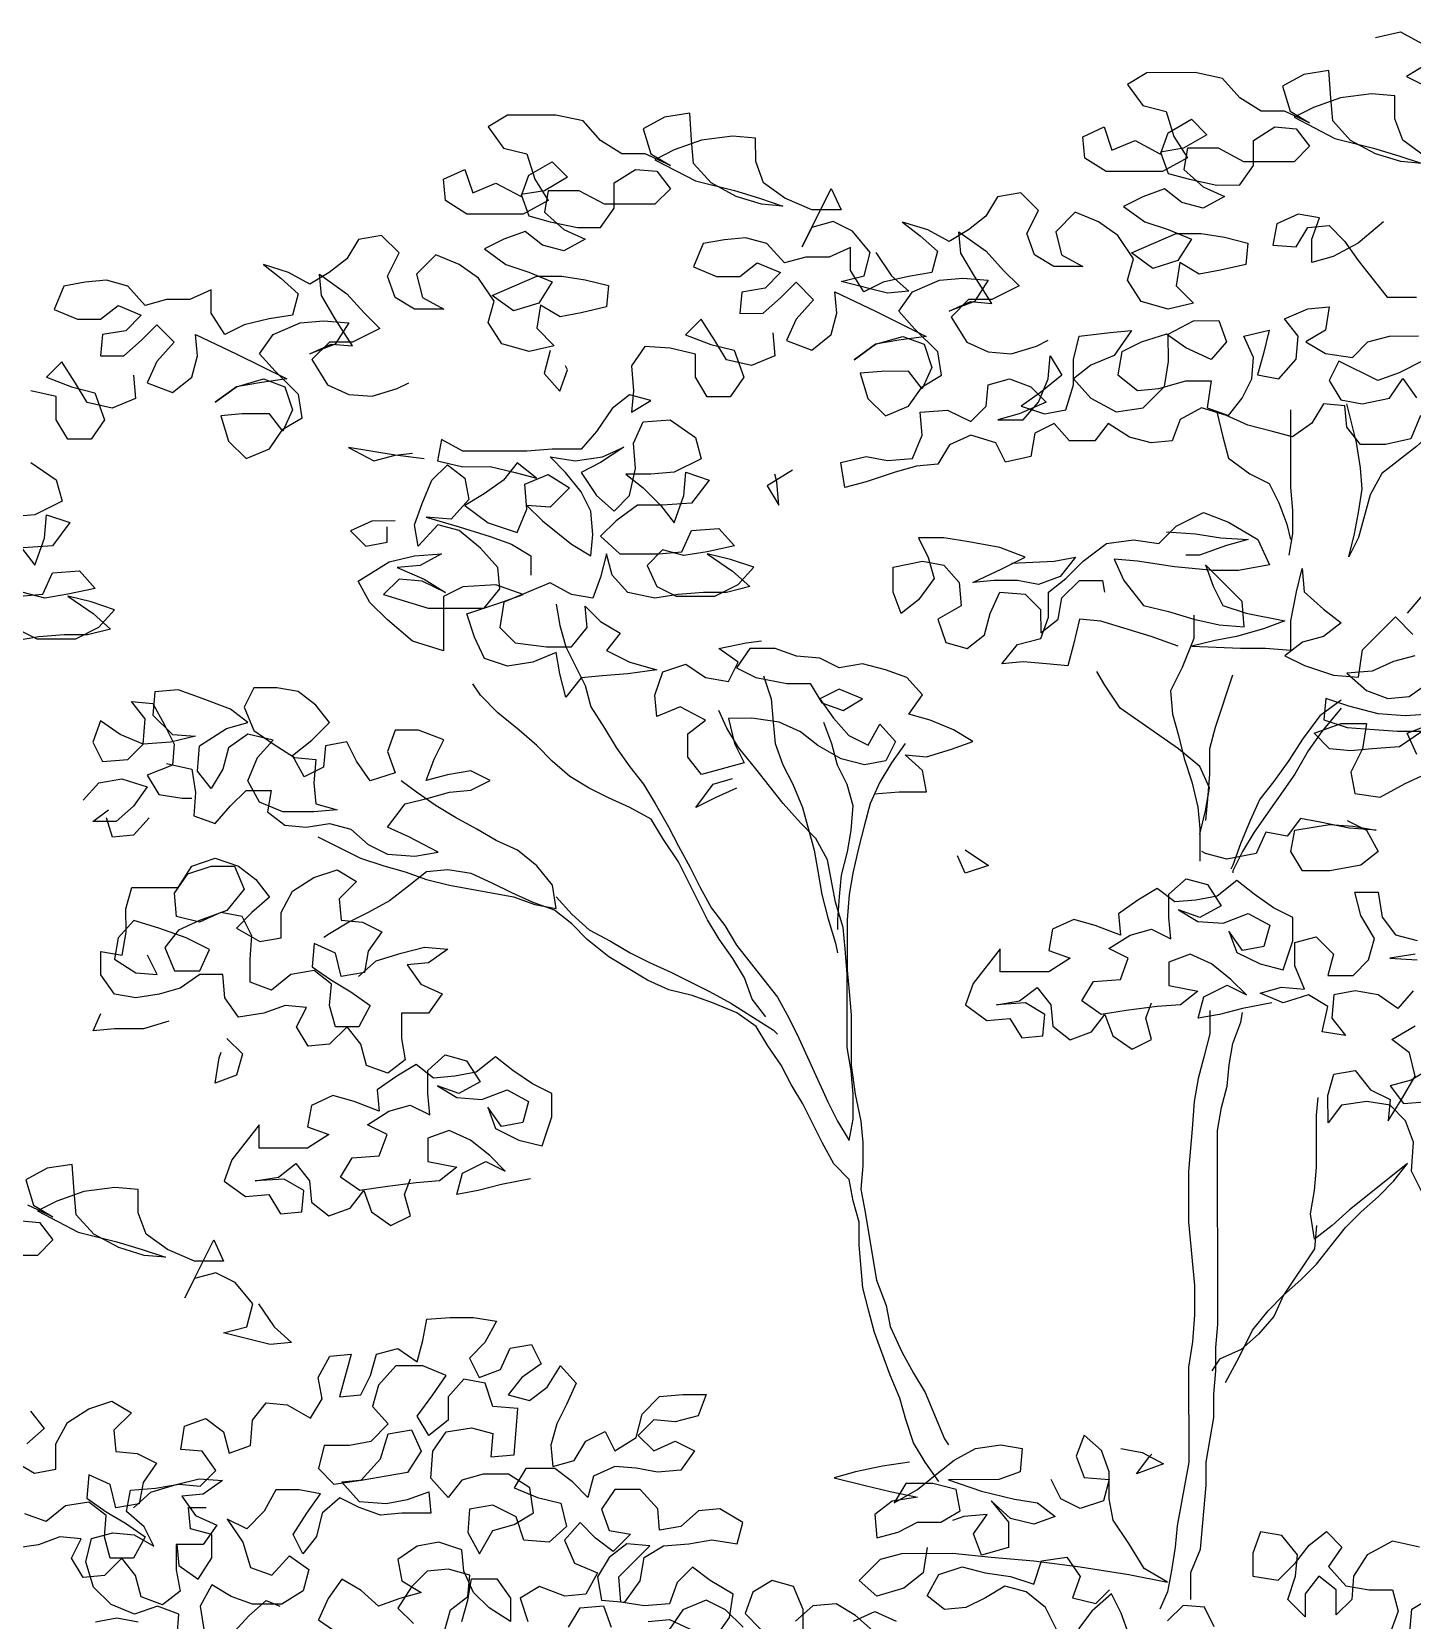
# Model space of a CAD drawing. Header units: metres. Extents: x -0.9 to 19.5, y 0 to 10.1.
# Drawn here: x 13.694 to 16.294, y 7.061 to 10.054 of the extents above; entities that cross this region are included whole.
import ezdxf

# ---------------------------------------------------------------- set-up
doc = ezdxf.new("R2010")
doc.units = ezdxf.units.M
doc.layers.add('ceco.net 89', color=7, linetype='Continuous')

msp = doc.modelspace()

# ---------------------------------------------------------------- linework, layer by layer
at = {"layer": 'ceco.net 89'}
for points in [[(16.2246, 10.0431), (16.272, 10.0541), (16.3122, 10.0322)], [(16.3161, 9.8205), (16.2759, 9.8496), (16.2612, 9.8898), (16.2612, 9.9336), (16.2174, 9.9372), (16.159, 9.9298), (16.1079, 9.9115), (16.0714, 9.8933), (16.1481, 9.8532), (16.2211, 9.835), (16.2686, 9.8204), (16.3124, 9.8058), (16.2723, 9.8095), (16.2248, 9.824), (16.1773, 9.8495), (16.1444, 9.886), (16.1407, 9.9298), (16.137, 9.9809), (16.0896, 9.9736), (16.0494, 9.9517), (16.0641, 9.9042), (16.1006, 9.8823), (16.0531, 9.9042), (16.0093, 9.9042), (15.9691, 9.9297), (15.9362, 9.9662), (15.8851, 9.9771), (15.7938, 9.977), (15.7573, 9.955), (15.7866, 9.9149), (15.8304, 9.904), (15.845, 9.8565), (15.8706, 9.8164), (15.8232, 9.7908), (15.7173, 9.7907), (15.6771, 9.8162), (15.6734, 9.8564), (15.7136, 9.8747), (15.7282, 9.8309), (15.772, 9.8492), (15.8195, 9.8237), (15.8341, 9.8638), (15.8779, 9.8894), (15.9071, 9.8602), (15.8633, 9.8346), (15.8195, 9.8273), (15.8342, 9.7872), (15.8743, 9.7762), (15.9255, 9.7653), (15.9693, 9.7654), (15.9948, 9.8019), (15.9947, 9.8494), (16.0349, 9.875), (16.0751, 9.8714), (16.1006, 9.8385), (16.0715, 9.8093), (15.9765, 9.8092), (15.929, 9.8347), (15.8706, 9.8347), (15.8634, 9.7945), (15.8999, 9.7617), (15.9401, 9.7434), (15.8999, 9.7215), (15.8598, 9.7324), (15.8269, 9.7579), (15.7867, 9.7433), (15.7502, 9.725), (15.7904, 9.6958), (15.8343, 9.6813), (15.8781, 9.6631), (15.8526, 9.6229), (15.8051, 9.6082), (15.7649, 9.6374), (15.8489, 9.674), (15.8963, 9.674), (15.9401, 9.6668), (15.984, 9.6559), (15.9804, 9.6157), (15.9329, 9.6047), (15.8927, 9.5974), (15.8562, 9.6192), (15.849, 9.5754), (15.8818, 9.5426), (15.8344, 9.5316), (15.7833, 9.5461), (15.7577, 9.5863), (15.7686, 9.6264), (15.7393, 9.6702), (15.7028, 9.6958), (15.659, 9.714), (15.6225, 9.6774), (15.6335, 9.6336), (15.6737, 9.6118), (15.6189, 9.6117), (15.5824, 9.6336), (15.5677, 9.6737), (15.5896, 9.7176), (15.5567, 9.7504), (15.5129, 9.743), (15.491, 9.7065), (15.4582, 9.6809), (15.4217, 9.659), (15.3815, 9.6809), (15.334, 9.6954), (15.3669, 9.6699), (15.3998, 9.6407), (15.3889, 9.6005), (15.3451, 9.5932), (15.2976, 9.5822), (15.2611, 9.5639), (15.2355, 9.6041), (15.2355, 9.6479), (15.1954, 9.6296), (15.1515, 9.6295), (15.1114, 9.6185), (15.0785, 9.655), (15.0383, 9.6659), (14.9982, 9.6623), (14.958, 9.6549), (14.9398, 9.6111), (14.9836, 9.5929), (15.0274, 9.5929), (15.0603, 9.6185), (15.1041, 9.6003), (15.0749, 9.571), (15.0311, 9.5637), (15.0275, 9.5235), (15.0713, 9.5236), (15.1042, 9.5528), (15.1333, 9.5821), (15.1662, 9.5492), (15.1334, 9.5127), (15.1152, 9.4725), (15.1627, 9.4543), (15.1991, 9.4835), (15.2101, 9.5237), (15.2064, 9.5639), (15.2831, 9.5274), (15.3781, 9.48), (15.3269, 9.4727), (15.2831, 9.4654), (15.243, 9.4361), (15.2831, 9.4654), (15.3342, 9.48), (15.3744, 9.4654), (15.3891, 9.4216), (15.3708, 9.3815), (15.3453, 9.4143), (15.2941, 9.4142), (15.254, 9.4106), (15.2686, 9.3631), (15.3015, 9.3303), (15.3453, 9.3486), (15.3708, 9.3851), (15.4073, 9.4071), (15.4, 9.4509), (15.3561, 9.4946), (15.3269, 9.5275), (15.3524, 9.564), (15.4035, 9.586), (15.4473, 9.5896), (15.4948, 9.586), (15.4693, 9.5458), (15.4218, 9.5276), (15.462, 9.5458), (15.5021, 9.5422), (15.4692, 9.5933), (15.4436, 9.6371), (15.4399, 9.6773), (15.4911, 9.6408), (15.524, 9.6043), (15.5532, 9.5751), (15.5021, 9.5495), (15.4583, 9.5495), (15.4255, 9.5166), (15.4547, 9.4692), (15.4949, 9.4509), (15.5387, 9.4473), (15.5862, 9.462), (15.6081, 9.473)], [(16.3196, 9.9921), (16.2831, 9.9701), (16.3196, 9.9519)], [(15.2837, 9.6382), (15.3129, 9.5944), (15.3458, 9.5653), (15.3057, 9.5616), (15.218, 9.5834), (15.2618, 9.5944), (15.2727, 9.6382), (15.2398, 9.6784), (15.2033, 9.6966), (15.1632, 9.6856), (15.1449, 9.6491), (15.1996, 9.7586), (15.2179, 9.7185), (15.1631, 9.7184), (15.112, 9.7403), (15.0718, 9.7695), (15.0572, 9.8096), (15.0571, 9.8534), (15.0133, 9.8571), (14.9549, 9.8497), (14.9038, 9.8314), (14.8673, 9.8131), (14.944, 9.773), (15.0171, 9.7548), (15.0645, 9.7403), (15.1084, 9.7257), (15.0682, 9.7293), (15.0207, 9.7439), (14.9732, 9.7694), (14.9403, 9.8059), (14.9366, 9.8497), (14.9329, 9.9008), (14.8855, 9.8934), (14.8453, 9.8715), (14.86, 9.8241), (14.8965, 9.8022), (14.849, 9.824), (14.8052, 9.824), (14.765, 9.8495), (14.7321, 9.886), (14.681, 9.8969), (14.5897, 9.8968), (14.5533, 9.8749), (14.5825, 9.8348), (14.6263, 9.8238), (14.641, 9.7764), (14.6666, 9.7362), (14.6191, 9.7106), (14.5132, 9.7106), (14.4731, 9.7361), (14.4694, 9.7762), (14.5095, 9.7945), (14.5242, 9.7507), (14.568, 9.769), (14.6154, 9.7435), (14.63, 9.7837), (14.6738, 9.8093), (14.703, 9.7801), (14.6592, 9.7545), (14.6154, 9.7472), (14.6301, 9.707), (14.6703, 9.6961), (14.7214, 9.6852), (14.7652, 9.6852), (14.7907, 9.7218), (14.7907, 9.7692), (14.8308, 9.7948), (14.871, 9.7912), (14.8966, 9.7584), (14.8674, 9.7291), (14.7725, 9.729), (14.725, 9.7546), (14.6665, 9.7545), (14.6593, 9.7143), (14.6958, 9.6815), (14.736, 9.6633), (14.6959, 9.6413), (14.6557, 9.6523), (14.6228, 9.6778), (14.5827, 9.6631), (14.5462, 9.6449), (14.5864, 9.6157), (14.6302, 9.6011), (14.674, 9.5829), (14.6485, 9.5427), (14.601, 9.5281), (14.5608, 9.5572), (14.6448, 9.5938), (14.6923, 9.5939), (14.7361, 9.5866), (14.7799, 9.5757), (14.7763, 9.5355), (14.7288, 9.5245), (14.6887, 9.5172), (14.6521, 9.5391), (14.6449, 9.4953), (14.6778, 9.4624), (14.6303, 9.4514), (14.5792, 9.466), (14.5536, 9.5061), (14.5645, 9.5463), (14.5353, 9.5901), (14.4987, 9.6156), (14.4549, 9.6338), (14.4184, 9.5973), (14.4294, 9.5535), (14.4696, 9.5316), (14.4148, 9.5316), (14.3783, 9.5534), (14.3637, 9.5936), (14.3855, 9.6374), (14.3526, 9.6702), (14.3088, 9.6629), (14.287, 9.6264), (14.2541, 9.6008), (14.2176, 9.5788), (14.1774, 9.6007), (14.13, 9.6153), (14.1628, 9.5897), (14.1957, 9.5606), (14.1848, 9.5204), (14.141, 9.5131), (14.0936, 9.5021), (14.0571, 9.4838), (14.0315, 9.5239), (14.0314, 9.5677), (13.9913, 9.5494), (13.9475, 9.5494), (13.9073, 9.5384), (13.8744, 9.5749), (13.8343, 9.5858), (13.7941, 9.5821), (13.7539, 9.5748), (13.7357, 9.5309), (13.7796, 9.5127), (13.8234, 9.5128), (13.8562, 9.5383), (13.9, 9.5201), (13.8708, 9.4909), (13.827, 9.4836), (13.8234, 9.4434), (13.8672, 9.4434), (13.9001, 9.4727), (13.9293, 9.5019), (13.9621, 9.4691), (13.9293, 9.4325), (13.9111, 9.3924), (13.9586, 9.3741), (13.9951, 9.4034), (14.006, 9.4436), (14.0023, 9.4837), (14.079, 9.4473), (14.174, 9.3999), (14.1229, 9.3925), (14.0791, 9.3852), (14.0389, 9.356), (14.0791, 9.3852), (14.1302, 9.3999), (14.1703, 9.3853), (14.185, 9.3415), (14.1668, 9.3013), (14.1412, 9.3341), (14.0901, 9.3341), (14.0499, 9.3304), (14.0645, 9.283), (14.0974, 9.2501), (14.1412, 9.2684), (14.1668, 9.305), (14.2032, 9.3269), (14.1959, 9.3707), (14.1521, 9.4145), (14.1228, 9.4473), (14.1483, 9.4838), (14.1994, 9.5058), (14.2432, 9.5095), (14.2907, 9.5059), (14.2652, 9.4657), (14.2177, 9.4474), (14.2579, 9.4657), (14.2981, 9.4621), (14.2651, 9.5132), (14.2396, 9.557), (14.2359, 9.5971), (14.287, 9.5606), (14.3199, 9.5242), (14.3491, 9.495), (14.298, 9.4694), (14.2542, 9.4693), (14.2214, 9.4365), (14.2507, 9.389), (14.2908, 9.3708), (14.3347, 9.3672), (14.3821, 9.3818), (14.404, 9.3928)], [(16.2395, 9.6962), (16.1921, 9.656), (16.1446, 9.6304), (16.1045, 9.6195), (16.1045, 9.6633), (16.119, 9.7034), (16.0788, 9.7107), (16.0387, 9.6924), (16.0314, 9.6522), (16.0753, 9.6486), (16.0971, 9.6852), (16.1373, 9.6889), (16.1665, 9.6597), (16.1921, 9.6232), (16.2177, 9.5903), (16.2469, 9.5539), (16.3017, 9.5539)], [(16.3092, 9.3312), (16.291, 9.2874), (16.2435, 9.2764), (16.1961, 9.2763), (16.1705, 9.3092), (16.1668, 9.3493), (16.1266, 9.3529), (16.1048, 9.3164), (16.0683, 9.2908), (16.0281, 9.3017), (15.9843, 9.3127), (15.9441, 9.3309), (15.8966, 9.3454), (15.8565, 9.3235), (15.8419, 9.2833), (15.8018, 9.2796), (15.7616, 9.2905), (15.7214, 9.3161), (15.6959, 9.2832), (15.6484, 9.2831), (15.6192, 9.316), (15.5827, 9.2977), (15.5754, 9.2539), (15.528, 9.2429), (15.5097, 9.2794), (15.4622, 9.2939), (15.4221, 9.2756), (15.4002, 9.2391), (15.36, 9.2354), (15.3199, 9.2244), (15.2651, 9.2061), (15.225, 9.1951), (15.2176, 9.2426), (15.2651, 9.2536), (15.3052, 9.2463), (15.3527, 9.25), (15.3709, 9.2938), (15.3672, 9.3376), (15.4183, 9.3413), (15.4622, 9.3195), (15.4914, 9.3487), (15.495, 9.3889), (15.5351, 9.3999), (15.5753, 9.3853), (15.6045, 9.3561), (15.5534, 9.3342), (15.5133, 9.3232), (15.5607, 9.3232), (15.5899, 9.3561), (15.6081, 9.3999), (15.6118, 9.4437), (15.6337, 9.4073), (15.5936, 9.3744), (15.5571, 9.3488), (15.6009, 9.3342), (15.6411, 9.3415), (15.6556, 9.389), (15.6556, 9.4365), (15.6665, 9.4803), (15.7249, 9.4877), (15.7651, 9.4914), (15.7322, 9.4439), (15.6884, 9.4256), (15.6556, 9.4), (15.6885, 9.3635), (15.736, 9.338), (15.7871, 9.3453), (15.8272, 9.3855), (15.8345, 9.433), (15.8344, 9.4841), (15.8819, 9.5097), (15.9293, 9.5098), (15.944, 9.4696), (15.9148, 9.4367), (15.8673, 9.4586), (15.8308, 9.4841), (15.7833, 9.4695), (15.7468, 9.4512), (15.7396, 9.4074), (15.7761, 9.3782), (15.8163, 9.3819), (15.8674, 9.3965), (15.9148, 9.3966), (15.9076, 9.3454), (15.9478, 9.3309), (15.9733, 9.3638), (15.9915, 9.4003), (15.9951, 9.4404), (15.9768, 9.4806), (16.0243, 9.4916), (16.0134, 9.4478), (16.0025, 9.4076), (16.0426, 9.4003), (16.0754, 9.4369), (16.0791, 9.4807), (16.0535, 9.5135), (16.0973, 9.5318), (16.1374, 9.5355), (16.1302, 9.4917), (16.0937, 9.4697), (16.1302, 9.4479), (16.1813, 9.4406), (16.2105, 9.4699), (16.2507, 9.4808), (16.3054, 9.4809)], [(15.0896, 9.4871), (15.0933, 9.4433), (15.0495, 9.425), (15.002, 9.4359), (14.9801, 9.4724), (14.9545, 9.5125), (14.9253, 9.4833), (14.9728, 9.4651), (15.0166, 9.4542), (15.0349, 9.4031), (15.0094, 9.3665), (14.9656, 9.3665), (14.9436, 9.403), (14.9436, 9.4468), (14.8961, 9.4577), (14.8487, 9.4613), (14.8231, 9.4248), (14.8268, 9.3773), (14.8232, 9.3371), (14.8597, 9.3591), (14.8195, 9.37), (14.7867, 9.3444), (14.7575, 9.3006), (14.7283, 9.2677), (14.6736, 9.2676), (14.6261, 9.2639), (14.5056, 9.2638), (14.4655, 9.2857), (14.4582, 9.2455), (14.5057, 9.2346), (14.5568, 9.2347), (14.6043, 9.2238), (14.6444, 9.2128), (14.6079, 9.242), (14.5824, 9.2091), (14.5459, 9.1835), (14.5094, 9.1616), (14.5532, 9.1288), (14.608, 9.1106), (14.6262, 9.1544), (14.6225, 9.2019), (14.6663, 9.2202), (14.7065, 9.1946), (14.67, 9.1581), (14.6262, 9.1617), (14.6555, 9.1325), (14.7103, 9.0888), (14.7468, 9.0669), (14.7504, 9.1071), (14.7467, 9.1509), (14.7284, 9.1874), (14.6992, 9.2238), (14.6699, 9.253), (14.7174, 9.2458), (14.7685, 9.2531), (14.8087, 9.2714), (14.7649, 9.2422), (14.7284, 9.2239), (14.7576, 9.1801), (14.7905, 9.1509), (14.8197, 9.1801), (14.8306, 9.2313), (14.8269, 9.2787), (14.8451, 9.3189), (14.8962, 9.3226), (14.9437, 9.2898), (14.9547, 9.2496), (14.9036, 9.224), (14.8598, 9.2203), (14.8124, 9.2203), (14.8453, 9.1948), (14.8781, 9.1619), (14.9037, 9.1291), (14.9219, 9.1802), (14.9255, 9.2241), (14.9694, 9.2095), (14.9366, 9.1656), (14.8818, 9.1619), (14.8343, 9.1619), (14.7942, 9.1327), (14.765, 9.1034), (14.8016, 9.0706), (14.8746, 9.0707), (14.9184, 9.0744), (14.9366, 9.1145), (14.9877, 9.1182), (15.017, 9.0854), (14.9658, 9.0744), (14.922, 9.0671), (14.8819, 9.078), (14.8527, 9.0487), (14.871, 9.0086), (14.9075, 8.9904), (14.9805, 8.9904), (15.0243, 9.0124), (15.0535, 9.0453), (15.0097, 9.0598), (14.9659, 9.0707), (15.0133, 9.0379), (15.0462, 9.0088), (15.0024, 8.9978), (14.9586, 8.9977), (14.9112, 8.994), (14.8673, 8.9867), (14.8162, 8.9976), (14.787, 9.0304), (14.776, 9.0706), (14.7651, 9.0267), (14.7505, 8.9866), (14.7103, 8.9938), (14.6702, 9.0157), (14.5826, 8.9791), (14.5753, 8.9316), (14.6045, 8.9025), (14.663, 8.8952), (14.7104, 8.8953), (14.7396, 8.9318), (14.7359, 8.972), (14.7652, 8.9428), (14.8017, 8.9209), (14.7762, 8.888), (14.82, 8.8662), (14.8711, 8.8516), (14.8164, 8.8442), (14.7689, 8.8405), (14.7287, 8.8369), (14.6996, 8.8003), (14.6886, 8.8441), (14.6812, 8.8843), (14.6374, 8.866), (14.59, 8.8586), (14.5462, 8.8732), (14.5279, 8.9133), (14.5132, 8.9571), (14.5789, 8.9791), (14.6191, 8.9938), (14.5679, 9.012), (14.5059, 9.0083), (14.4694, 8.99), (14.4695, 8.8877), (14.411, 8.9059), (14.3635, 8.9461), (14.3306, 8.9789), (14.3087, 9.019), (14.3671, 9.0556), (14.4145, 9.0666), (14.4657, 9.0703), (14.4255, 9.0483), (14.3817, 9.0447), (14.4328, 9.0228), (14.473, 8.9973), (14.4292, 9.0191), (14.3854, 9.0228), (14.3562, 8.9935), (14.4402, 8.968), (14.5461, 8.9681), (14.5752, 9.0047), (14.5716, 9.0448), (14.5387, 9.0813), (14.4985, 9.1141), (14.4583, 9.125), (14.4218, 9.0849), (14.4145, 9.125), (14.4291, 9.1652), (14.4473, 9.209), (14.4765, 9.2382), (14.5093, 9.2127), (14.5167, 9.1726), (14.4838, 9.136), (14.4364, 9.1396), (14.4985, 9.1214), (14.5569, 9.1032), (14.5971, 9.0887), (14.6336, 9.0668), (14.6336, 9.0303)], [(13.8855, 9.4069), (13.8892, 9.3631), (13.8454, 9.3448), (13.798, 9.3557), (13.776, 9.3922), (13.7504, 9.4324), (13.7212, 9.4031), (13.7687, 9.3849), (13.8125, 9.374), (13.8308, 9.3229), (13.8053, 9.2864), (13.7615, 9.2863), (13.7396, 9.3228), (13.7395, 9.3666), (13.692, 9.3775)], [(14.6698, 9.4538), (14.6588, 9.41), (14.6881, 9.3772), (14.7027, 9.4174), (14.699, 9.4247)], [(16.3128, 9.4334), (16.269, 9.4115), (16.2288, 9.3968), (16.1558, 9.4333), (16.1376, 9.3968), (16.1595, 9.3603), (16.1997, 9.353), (16.2508, 9.364), (16.2763, 9.4005), (16.3019, 9.3641)], [(16.0646, 9.3419), (16.0647, 9.1959), (16.0684, 9.1521), (16.0684, 9.1083), (16.0612, 9.0681)], [(16.3676, 9.3386), (16.3348, 9.302), (16.302, 9.2728), (16.2363, 9.2216), (16.2144, 9.1814), (16.1926, 9.1011), (16.1744, 9.0645), (16.1853, 9.1084), (16.1925, 9.1485), (16.1998, 9.1924), (16.1961, 9.2325), (16.1888, 9.28), (16.1705, 9.353)], [(16.5648, 9.3643), (16.5575, 9.3241), (16.5393, 9.2803), (16.5101, 9.2511), (16.4846, 9.2145), (16.4627, 9.178), (16.4445, 9.1415), (16.4336, 9.1013), (16.3679, 9.0501), (16.3387, 9.0209), (16.3095, 8.988), (16.284, 8.9588)], [(15.9258, 9.3382), (15.9368, 9.2907), (15.9478, 9.2505), (15.988, 9.2214), (16.0245, 9.2032), (16.0428, 9.1667), (16.0575, 9.1265), (16.0648, 9.0973)], [(14.4326, 9.2492), (14.3779, 9.2564), (14.2902, 9.2709), (14.3377, 9.2454), (14.3779, 9.2564), (14.4107, 9.2601)], [(13.6922, 9.2425), (13.7397, 9.2096), (13.7507, 9.1695), (13.6996, 9.1439), (13.6558, 9.1402)], [(15.1264, 9.2279), (15.0789, 9.1986), (15.1009, 9.1621), (15.0972, 9.206), (15.0935, 9.2206)], [(13.6741, 9.0818), (13.6997, 9.049), (13.7179, 9.1001), (13.7215, 9.1439), (13.7653, 9.1293), (13.7325, 9.0855), (13.6777, 9.0818)], [(14.378, 9.1323), (14.3342, 9.1322), (14.294, 9.1139), (14.3232, 9.0848), (14.3634, 9.0921), (14.3634, 9.1213)], [(15.8532, 8.8963), (15.8021, 8.9145), (15.7071, 8.9436), (15.667, 8.9473), (15.6561, 8.8998), (15.6451, 8.8596), (15.605, 8.8632), (15.5612, 8.8668), (15.521, 8.8631), (15.5502, 8.8997), (15.594, 8.9107), (15.6086, 8.9508), (15.6085, 8.9983), (15.6413, 9.0239), (15.6742, 9.0568), (15.718, 9.0897), (15.7691, 9.097), (15.8165, 9.0898), (15.8494, 9.1227), (15.9005, 9.1483), (15.9479, 9.1301), (16.0027, 9.0973), (16.0247, 9.0498), (15.9663, 9.0388), (15.9188, 9.0388), (15.8458, 9.046), (15.7764, 9.0569), (15.7326, 9.0605), (15.7509, 9.0203), (15.7874, 8.9729), (15.8349, 8.962), (15.8824, 8.9474), (15.9299, 8.9365), (15.9773, 8.9329), (15.9736, 8.9804), (15.9042, 9.0497), (15.9188, 9.0095), (15.9371, 8.9731), (15.981, 8.9585), (16.054, 8.944), (16.0138, 8.9293), (15.9627, 8.9147), (15.9226, 8.9073), (15.8788, 8.8963), (15.9701, 8.8928), (16.0175, 8.8928), (16.065, 8.8892), (16.0649, 8.944), (16.0759, 8.9987), (16.0868, 9.0426), (16.0905, 8.9988), (16.127, 8.9659), (16.1599, 8.9404), (16.127, 8.9148), (16.0869, 8.9038), (16.0541, 8.8782), (16.0906, 8.86), (16.1454, 8.8418), (16.1928, 8.8382), (16.2001, 8.8893), (16.2621, 8.9514), (16.295, 8.9186)], [(15.5391, 9.053), (15.6194, 9.0567), (15.6596, 9.0641), (15.6304, 9.0275), (15.5902, 9.0129), (15.5501, 9.0202), (15.5063, 9.0201), (15.4661, 9.0164), (15.5208, 9.042), (15.5646, 9.064), (15.5172, 9.0822), (15.4587, 9.0931), (15.4113, 9.1004), (15.3638, 9.1003), (15.3821, 9.0638), (15.3931, 9.0237), (15.3639, 8.9835), (15.3311, 8.9579), (15.3164, 8.998), (15.3164, 9.0455), (15.3711, 9.0565), (15.4113, 9.0492), (15.4405, 9.0164), (15.4442, 8.9726), (15.4004, 8.947), (15.4151, 8.9032), (15.4553, 8.8923), (15.4881, 8.9179), (15.499, 8.958), (15.5172, 8.9982), (15.5647, 8.9946), (15.5939, 8.9654), (15.594, 8.9216), (15.6268, 8.9472), (15.6341, 8.9874), (15.6669, 9.0203), (15.7107, 9.0203), (15.7144, 8.9984)], [(15.8311, 9.1117), (15.8859, 9.1081), (15.9334, 9.1008), (15.9845, 9.0972), (15.9443, 9.0862), (15.8932, 9.0679), (15.8677, 9.0679)], [(13.6705, 8.9905), (13.7143, 8.9942), (13.7325, 9.0344), (13.7836, 9.0381), (13.8129, 9.0052), (13.7618, 8.9942), (13.718, 8.9869), (13.6778, 8.9978)], [(13.6669, 8.9284), (13.7034, 8.9102), (13.7765, 8.9103), (13.8202, 8.9322), (13.8494, 8.9651), (13.8056, 8.9797), (13.7618, 8.9906), (13.8093, 8.9578), (13.8422, 8.9286), (13.7984, 8.9176), (13.7545, 8.9176), (13.7071, 8.9139), (13.6633, 8.9065)], [(14.6812, 8.9756), (14.6885, 8.9354), (14.6995, 8.8952), (14.7361, 8.8223), (14.747, 8.7821), (14.7726, 8.742), (14.7946, 8.7055), (14.8202, 8.669), (14.8458, 8.6362), (14.8677, 8.5997), (14.8933, 8.5559), (14.9116, 8.5194), (14.9335, 8.4792), (14.9518, 8.4427), (14.9738, 8.4026), (14.9994, 8.3698), (15.0213, 8.3333), (15.0981, 8.2348), (15.12, 8.1946), (15.1383, 8.1581), (15.1932, 8.0377), (15.2115, 8.0012), (15.2334, 7.9647), (15.2407, 8.0049), (15.2406, 8.0523), (15.2369, 8.0962), (15.2296, 8.14), (15.2295, 8.2787), (15.2258, 8.3262), (15.2221, 8.3663), (15.2074, 8.4138), (15.1927, 8.4941), (15.1708, 8.5342), (15.1416, 8.5634), (15.1087, 8.5999), (15.0575, 8.6656), (15.0246, 8.7057), (15.0027, 8.7422), (14.988, 8.775)], [(15.8824, 8.9547), (15.8824, 8.9109), (15.8606, 8.8561), (15.8387, 8.8123), (15.8424, 8.7685), (15.8534, 8.7284), (15.8644, 8.6846), (15.879, 8.6408), (15.89, 8.5933), (15.8937, 8.5531), (15.8938, 8.4911)], [(15.2803, 8.6183), (15.3277, 8.622), (15.3788, 8.622), (15.3715, 8.6622), (15.3386, 8.6914), (15.3788, 8.6878), (15.4262, 8.7024), (15.4664, 8.717), (15.4298, 8.7389), (15.386, 8.7571), (15.3458, 8.7681), (15.3714, 8.8046), (15.3421, 8.8374), (15.302, 8.852), (15.2581, 8.8629), (15.2143, 8.8556), (15.1778, 8.8738), (15.134, 8.8774), (15.0938, 8.892), (15.0463, 8.8919), (15.0208, 8.8554), (15.0573, 8.8372), (15.1158, 8.8263), (15.1596, 8.8263), (15.1815, 8.7898), (15.2217, 8.7752), (15.2582, 8.7972), (15.2144, 8.8154), (15.1779, 8.7971), (15.2035, 8.7606), (15.2327, 8.7278), (15.2692, 8.7096), (15.2911, 8.7497), (15.3203, 8.7169), (15.3021, 8.6804), (15.262, 8.673), (15.2181, 8.684), (15.1743, 8.7095), (15.1414, 8.735), (15.1012, 8.7532), (15.0501, 8.7605), (15.0063, 8.7604), (15.0173, 8.713), (15.0356, 8.6765), (14.9553, 8.6545), (14.9297, 8.6873), (14.9297, 8.7312), (14.9625, 8.7567), (14.915, 8.7823), (14.8712, 8.764), (14.8675, 8.8041), (14.8821, 8.848), (14.9259, 8.8626), (14.9624, 8.8371), (15.0062, 8.8298), (15.0245, 8.8663), (14.9879, 8.8919), (15.039, 8.9029), (15.0682, 8.9065)], [(16.2987, 8.8785), (16.2585, 8.8675), (16.2184, 8.8492), (16.1709, 8.8455), (16.2075, 8.8127), (16.2476, 8.7981), (16.2878, 8.8018), (16.3243, 8.8274)], [(15.0719, 8.8408), (15.0866, 8.797), (15.0903, 8.7532), (15.094, 8.7131), (15.1086, 8.6729), (15.1269, 8.6364), (15.1452, 8.5926), (15.1672, 8.5123), (15.1745, 8.4722), (15.1819, 8.4284), (15.1928, 8.3845), (15.2075, 8.3371), (15.2112, 8.3188)], [(15.8937, 8.5422), (15.9046, 8.586), (15.9119, 8.6298), (15.8936, 8.67), (15.8534, 8.7028), (15.7438, 8.7794), (15.7146, 8.8232), (15.6999, 8.8487)], [(15.9555, 8.8416), (15.9227, 8.743), (15.9118, 8.7029), (15.9119, 8.6554), (15.9083, 8.6079), (15.9046, 8.5678)], [(13.9476, 8.6755), (13.995, 8.6646), (14.0024, 8.6208), (13.9988, 8.577), (14.0389, 8.5624), (14.0681, 8.5953), (14.0973, 8.6245), (14.1448, 8.6246), (14.1375, 8.5844), (14.1704, 8.5589), (14.2105, 8.5552), (14.2544, 8.5626), (14.2945, 8.5517), (14.3274, 8.5225), (14.3639, 8.5043), (14.4151, 8.5007), (14.4589, 8.508), (14.4041, 8.5372), (14.3639, 8.5554), (14.3967, 8.5992), (14.4405, 8.6102), (14.4807, 8.6212), (14.5208, 8.6249), (14.5573, 8.6432), (14.5208, 8.6614), (14.477, 8.6541), (14.4368, 8.6431), (14.4514, 8.6833), (14.4696, 8.7198), (14.4221, 8.738), (14.3783, 8.738), (14.3638, 8.6978), (14.3784, 8.6576), (14.331, 8.643), (14.3054, 8.6795), (14.2871, 8.716), (14.2469, 8.7086), (14.2433, 8.6685), (14.2068, 8.6502), (14.1849, 8.6903), (14.2213, 8.7196), (14.2542, 8.7524), (14.2286, 8.7853), (14.1957, 8.8108), (14.1555, 8.8181), (14.1117, 8.818), (14.0935, 8.7815), (14.1118, 8.7377), (14.1483, 8.7122), (14.1885, 8.6867), (14.2287, 8.6831), (14.2251, 8.6392), (14.2288, 8.5991), (14.2689, 8.5882), (14.2251, 8.5845), (14.1667, 8.5844), (14.1229, 8.6026), (14.1009, 8.6428), (14.1191, 8.6866), (14.1483, 8.7195), (14.1009, 8.7304), (14.0644, 8.7048), (14.0534, 8.6646), (14.0316, 8.6281), (14.006, 8.6609), (14.0096, 8.7084), (14.0607, 8.7413), (14.1008, 8.7523), (14.0679, 8.7778), (14.0095, 8.7997), (13.9693, 8.8143), (13.9255, 8.8106), (13.9219, 8.7667), (13.9585, 8.7303), (14.0023, 8.7267), (13.9548, 8.7157), (13.9037, 8.712), (13.8599, 8.7302), (13.8233, 8.7557), (13.8088, 8.7155), (13.8271, 8.679), (13.8745, 8.6827), (13.9037, 8.712), (13.9073, 8.7594), (13.8817, 8.7923), (13.9219, 8.7887), (13.9438, 8.7485), (13.9621, 8.712), (13.9585, 8.6719), (13.9111, 8.6536), (13.933, 8.6171), (13.9768, 8.6098), (13.9951, 8.6098)], [(15.0762, 8.1982), (15.0506, 8.2311), (15.036, 8.2712), (15.014, 8.3077), (14.9884, 8.3442), (14.9665, 8.3807), (14.9116, 8.4902), (14.8824, 8.534), (14.8604, 8.5704), (14.8202, 8.5923), (14.7801, 8.6105), (14.7435, 8.6288), (14.707, 8.6506), (14.6741, 8.6798), (14.6449, 8.709), (14.612, 8.7382), (14.5718, 8.771), (14.5389, 8.8038), (14.5243, 8.8257)], [(16.16, 8.7944), (16.1199, 8.7651), (16.0871, 8.7213), (16.0615, 8.6811), (16.0324, 8.6409), (16.0068, 8.608), (15.9886, 8.5678), (15.9704, 8.524), (15.9558, 8.4838), (15.9522, 8.4765)], [(16.16, 8.7798), (16.1236, 8.7359), (16.098, 8.6994), (16.0725, 8.6555), (15.9959, 8.5459), (15.9741, 8.5094), (15.9558, 8.4729), (15.9558, 8.4692)], [(16.3389, 8.769), (16.2805, 8.7653), (16.2294, 8.7689), (16.1746, 8.7834), (16.1308, 8.798), (16.1272, 8.7578), (16.171, 8.7433), (16.2221, 8.7396), (16.2659, 8.736), (16.3134, 8.7361), (16.2696, 8.7068), (16.2185, 8.7031), (16.1784, 8.6994), (16.1382, 8.7031), (16.109, 8.7322), (16.1601, 8.7505), (16.2075, 8.7506), (16.2003, 8.7031), (16.1784, 8.6593), (16.1857, 8.6191), (16.2332, 8.6119), (16.2806, 8.6375), (16.3281, 8.6594)], [(15.1852, 8.7533), (15.1998, 8.7132), (15.2108, 8.673), (15.2291, 8.6365), (15.2401, 8.5964), (15.2365, 8.5489), (15.2292, 8.5087), (15.2183, 8.4649), (15.2147, 8.4247), (15.2111, 8.3809), (15.2111, 8.3627)], [(16.3025, 8.6923), (16.2842, 8.7324), (16.3317, 8.7507)], [(15.3386, 8.7133), (15.3131, 8.6767), (15.2912, 8.6402), (15.273, 8.6), (15.2621, 8.5599), (15.2511, 8.516), (15.2402, 8.4686), (15.233, 8.4284), (15.2294, 8.3809), (15.2294, 8.286), (15.2331, 8.2458), (15.2368, 8.202), (15.2369, 8.1071), (15.2443, 8.0523), (15.2553, 8.0012), (15.259, 7.9611), (15.259, 7.9173), (15.2554, 7.8735), (15.2627, 7.8333), (15.2847, 7.7019), (15.303, 7.6544), (15.3104, 7.6143), (15.3323, 7.5668), (15.3543, 7.5267), (15.3762, 7.4902), (15.4128, 7.4026), (15.4201, 7.3917)], [(13.7906, 8.606), (13.8198, 8.6389), (13.8636, 8.6462), (13.9111, 8.6316), (13.8856, 8.5951), (13.8527, 8.5659), (13.8089, 8.5658), (13.8381, 8.5878)], [(14.2325, 8.537), (14.3128, 8.4969), (14.3567, 8.4824), (14.3968, 8.4714), (14.437, 8.4569), (14.4808, 8.446), (14.6013, 8.4242), (14.6415, 8.4096), (14.6817, 8.4023), (14.6743, 8.4461), (14.6451, 8.4826), (14.6086, 8.5118), (14.5684, 8.53), (14.5318, 8.5519), (14.4917, 8.5738), (14.4551, 8.5956), (14.4186, 8.6212), (14.3894, 8.643)], [(15.021, 8.629), (14.9809, 8.6107), (14.9444, 8.5924), (14.9772, 8.6363), (15.0137, 8.6473)], [(13.9148, 8.5732), (13.8856, 8.5403), (13.8455, 8.5367), (13.8345, 8.5732)], [(16.1712, 8.568), (16.2077, 8.5498), (16.2296, 8.5096), (16.1968, 8.484), (16.1384, 8.473), (16.0873, 8.473), (16.0653, 8.5095), (16.0726, 8.5497), (16.1383, 8.5607), (16.1821, 8.5571), (16.226, 8.5498), (16.1748, 8.5534), (16.1237, 8.5643), (16.0835, 8.5716), (16.058, 8.5387), (16.0178, 8.546), (15.9996, 8.5058), (15.9449, 8.4948), (15.9047, 8.5057), (15.8974, 8.5093)], [(15.452, 8.5126), (15.4958, 8.4834), (15.452, 8.4688), (15.4374, 8.5016)], [(14.3094, 8.2742), (14.3422, 8.3034), (14.3897, 8.3181), (14.4335, 8.3291), (14.4773, 8.3255), (14.4408, 8.2999), (14.4006, 8.2962), (14.4262, 8.2597), (14.4664, 8.2415), (14.4409, 8.205), (14.3898, 8.2049), (14.3898, 8.1574), (14.3972, 8.1173), (14.3643, 8.0917), (14.3241, 8.1063), (14.3132, 8.1464), (14.2876, 8.1793), (14.2547, 8.1464), (14.2146, 8.1427), (14.1926, 8.1792), (14.2109, 8.2157), (14.1707, 8.2193), (14.1305, 8.2047), (14.0831, 8.1973), (14.0575, 8.2338), (14.0538, 8.2776), (14.01, 8.2776), (13.9735, 8.252), (13.9334, 8.241), (13.8895, 8.2337), (13.8494, 8.2409), (13.8238, 8.2774), (13.8237, 8.3212), (13.8639, 8.314), (13.8712, 8.3578), (13.8711, 8.4016), (13.8821, 8.4418), (13.9697, 8.4418), (13.9952, 8.482), (14.039, 8.4967), (14.0828, 8.4821), (14.1157, 8.4566), (14.1413, 8.4237), (14.1085, 8.3945), (14.0793, 8.3653), (14.1231, 8.3398), (14.1633, 8.3471), (14.1632, 8.3946), (14.1851, 8.4347), (14.2252, 8.4603), (14.269, 8.475), (14.3056, 8.4531), (14.2727, 8.4202), (14.2764, 8.3801), (14.3166, 8.3764), (14.3531, 8.3582), (14.3276, 8.3217), (14.3203, 8.2815), (14.2765, 8.2742), (14.2655, 8.318), (14.2254, 8.3362), (14.2217, 8.2924), (14.2583, 8.2669), (14.2948, 8.245), (14.3313, 8.2195), (14.3095, 8.1793), (14.2657, 8.1792), (14.2547, 8.2194), (14.2583, 8.2596), (14.2254, 8.2851), (14.1816, 8.2777), (14.1451, 8.2485), (14.1049, 8.2631), (14.1049, 8.3069), (14.1085, 8.3507), (14.0902, 8.3872), (14.05, 8.3945), (14.0099, 8.3762), (13.9661, 8.3871), (13.9624, 8.4309), (13.9879, 8.4674), (14.0317, 8.4821), (14.0755, 8.4821), (14.0938, 8.4383), (14.061, 8.3981), (14.0099, 8.3798), (13.9698, 8.3615), (13.9442, 8.3286), (13.9625, 8.2848), (14.01, 8.2849), (14.0282, 8.3251), (13.9844, 8.3469), (13.9332, 8.3651), (13.8858, 8.3797), (13.8566, 8.3468), (13.8493, 8.3066), (13.8895, 8.2811), (13.9297, 8.2775), (13.9114, 8.314)], [(15.4019, 7.3223), (15.3763, 7.3588), (15.3544, 7.3952), (15.3398, 7.439), (15.3288, 7.4792), (15.3105, 7.523), (15.2812, 7.6033), (15.2702, 7.6434), (15.2592, 7.6872), (15.2518, 7.7676), (15.2518, 7.8114), (15.2408, 7.8515), (15.2335, 7.8917), (15.2042, 7.9209), (15.1823, 7.961), (15.1457, 8.034), (15.1238, 8.0705), (15.1055, 8.107), (15.0799, 8.1435), (15.0579, 8.18), (15.0214, 8.2055), (14.9776, 8.2237), (14.9374, 8.2383), (14.8936, 8.2492), (14.8534, 8.2674), (14.7803, 8.3111), (14.7401, 8.344), (14.7109, 8.3732), (14.678, 8.3987), (14.6379, 8.4132), (14.5977, 8.4315), (14.5611, 8.4497), (14.521, 8.4679), (14.4771, 8.4752), (14.437, 8.4715), (14.4005, 8.4422), (14.3677, 8.4167), (14.3275, 8.3947), (14.291, 8.3764), (14.2545, 8.3545), (14.2436, 8.3472)], [(16.0291, 8.2247), (15.9743, 8.2137), (15.9305, 8.2027), (15.8904, 8.1953), (15.9013, 8.2355), (15.9451, 8.2574), (15.9816, 8.2392), (15.9524, 8.2684), (15.9158, 8.2976), (15.8757, 8.3158), (15.8355, 8.3012), (15.8356, 8.2573), (15.8903, 8.2464), (15.8575, 8.2209), (15.8137, 8.2172), (15.7553, 8.2098), (15.7078, 8.2025), (15.6713, 8.228), (15.6932, 8.2645), (15.7443, 8.2682), (15.7588, 8.3084), (15.7223, 8.3266), (15.7624, 8.3522), (15.8026, 8.3632), (15.8391, 8.345), (15.8354, 8.3851), (15.8354, 8.4289), (15.8682, 8.4582), (15.9084, 8.4473), (15.934, 8.4071), (15.8939, 8.3852), (15.8537, 8.3998), (15.8902, 8.3779), (15.9377, 8.3743), (15.9851, 8.3926), (16.0253, 8.3707), (16.0144, 8.3305), (15.9742, 8.3232), (15.9486, 8.3597), (15.9633, 8.3195), (16.0071, 8.2977), (16.0509, 8.2868), (16.0691, 8.3415), (16.0691, 8.3853), (16.0326, 8.4036), (15.996, 8.4291), (15.9632, 8.4546), (15.9267, 8.4254), (15.8865, 8.418), (15.8464, 8.4144), (15.8135, 8.4399), (15.777, 8.4179), (15.7405, 8.3924), (15.7442, 8.3522), (15.6967, 8.3704), (15.6565, 8.3813), (15.6164, 8.363), (15.6091, 8.3229), (15.6493, 8.3083), (15.6092, 8.2827), (15.5179, 8.2826), (15.5178, 8.3264), (15.4668, 8.2607), (15.4522, 8.2205), (15.4924, 8.1913), (15.5362, 8.195), (15.5582, 8.1585), (15.5983, 8.1622), (15.6019, 8.2024), (15.5654, 8.2242), (15.5106, 8.2205), (15.5544, 8.2279), (15.5873, 8.2535), (15.6129, 8.2206), (15.6166, 8.1805), (15.6494, 8.1549), (15.6896, 8.1696), (15.7151, 8.2025), (15.7298, 8.1623), (15.7663, 8.1368), (15.8028, 8.1551), (15.7918, 8.1952), (15.8027, 8.2245)], [(14.6817, 8.4242), (14.7109, 8.3914), (14.7438, 8.3622), (14.784, 8.3404), (14.8205, 8.3185), (14.857, 8.3003), (14.8972, 8.282), (14.9703, 8.2456), (15.0104, 8.2237), (15.0908, 8.1727), (15.0981, 8.1654)], [(16.2956, 8.2468), (16.2664, 8.2139), (16.2299, 8.2395), (16.1861, 8.2467), (16.1459, 8.2394), (16.1423, 8.1956), (16.1679, 8.1627), (16.1241, 8.17), (16.135, 8.2175), (16.0985, 8.2393), (16.051, 8.2247), (16.0072, 8.2429), (16.0473, 8.2539), (16.0911, 8.2503), (16.0728, 8.2941), (16.0728, 8.3379), (16.113, 8.3489), (16.1458, 8.316), (16.1349, 8.2759), (16.1824, 8.2759), (16.2116, 8.3052), (16.2225, 8.3453), (16.1969, 8.3891), (16.1859, 8.4329), (16.2297, 8.433), (16.2371, 8.3855), (16.2626, 8.3527), (16.3028, 8.3418)], [(16.2992, 8.3162), (16.2517, 8.3088), (16.3029, 8.3052)], [(13.9517, 8.1899), (13.9042, 8.1753), (13.8494, 8.1752), (13.8093, 8.1715), (13.8239, 8.2044)], [(15.9123, 8.21), (15.9123, 8.1661), (15.9014, 8.1223), (15.8905, 8.0821), (15.8832, 8.0383), (15.8796, 7.9872), (15.8724, 7.9069), (15.8725, 7.8119), (15.8835, 7.6915), (15.8836, 7.6367), (15.88, 7.5856), (15.8727, 7.5381), (15.8729, 7.3592), (15.8511, 7.2387), (15.8475, 7.1985), (15.8402, 7.1547), (15.833, 7.1146), (15.8184, 7.0817)], [(15.8768, 7.1), (15.8767, 7.1511), (15.8949, 7.1949), (15.9058, 7.3154), (15.9057, 7.3592), (15.913, 7.4031), (15.9203, 7.4432), (15.9202, 7.487), (15.9238, 7.5309), (15.9238, 7.5747), (15.9274, 7.6185), (15.9271, 7.9836), (15.9343, 8.0274), (15.9453, 8.0676), (15.9489, 8.1078), (15.9561, 8.1479), (15.9707, 8.1881), (15.9743, 8.2064)], [(16.3142, 7.8635), (16.2923, 7.9073), (16.2959, 7.962), (16.2812, 8.0022), (16.252, 8.0314), (16.2082, 8.0386), (16.1607, 8.0313), (16.1352, 7.9984), (16.1351, 8.0495), (16.1461, 8.0897), (16.1862, 8.097), (16.2155, 8.0605), (16.252, 8.0423), (16.2484, 8.0021), (16.2739, 8.0423), (16.2994, 8.0862), (16.2884, 8.13), (16.2555, 8.1555), (16.2993, 8.1811)], [(14.0612, 8.1571), (14.0905, 8.128), (14.0795, 8.0878), (14.0394, 8.0731), (14.0466, 8.1206), (14.0503, 8.1316)], [(14.6331, 7.8928), (14.5784, 7.8818), (14.5346, 7.8708), (14.4944, 7.8635), (14.5053, 7.9036), (14.5491, 7.9256), (14.5856, 7.9074), (14.5564, 7.9365), (14.5199, 7.9657), (14.4797, 7.9839), (14.4395, 7.9693), (14.4396, 7.9255), (14.4944, 7.9146), (14.4615, 7.889), (14.4177, 7.8853), (14.3593, 7.8779), (14.3118, 7.8706), (14.2753, 7.8961), (14.2972, 7.9326), (14.3483, 7.9363), (14.3629, 7.9765), (14.3263, 7.9947), (14.3665, 8.0203), (14.4066, 8.0313), (14.4432, 8.0131), (14.4395, 8.0533), (14.4394, 8.0971), (14.4723, 8.1263), (14.5124, 8.1154), (14.538, 8.0753), (14.4979, 8.0533), (14.4577, 8.0679), (14.4942, 8.046), (14.5417, 8.0424), (14.5892, 8.0607), (14.6293, 8.0388), (14.6184, 7.9987), (14.5783, 7.9913), (14.5527, 8.0278), (14.5673, 7.9877), (14.6111, 7.9658), (14.655, 7.9549), (14.6732, 8.0097), (14.6731, 8.0535), (14.6366, 8.0717), (14.6001, 8.0972), (14.5672, 8.1228), (14.5307, 8.0935), (14.4905, 8.0862), (14.4504, 8.0825), (14.4175, 8.108), (14.381, 8.0861), (14.3445, 8.0605), (14.3482, 8.0203), (14.3007, 8.0385), (14.2606, 8.0495), (14.2204, 8.0312), (14.2132, 7.991), (14.2533, 7.9764), (14.2132, 7.9508), (14.1219, 7.9507), (14.1219, 7.9946), (14.0708, 7.9288), (14.0562, 7.8886), (14.0964, 7.8594), (14.1402, 7.8631), (14.1622, 7.8266), (14.2023, 7.8303), (14.206, 7.8705), (14.1694, 7.8924), (14.1147, 7.8887), (14.1585, 7.896), (14.1913, 7.9216), (14.2169, 7.8888), (14.2206, 7.8486), (14.2535, 7.8231), (14.2936, 7.8377), (14.3191, 7.8706), (14.3338, 7.8305), (14.3703, 7.8049), (14.4068, 7.8232), (14.3958, 7.8634), (14.4068, 7.8926)], [(16.3468, 8.1118), (16.2921, 8.0789), (16.252, 8.0679), (16.2775, 8.035), (16.325, 8.0387)], [(15.9421, 7.509), (15.9676, 7.5565), (15.9931, 7.6076), (16.0223, 7.6441), (16.0515, 7.6734), (16.0843, 7.7026), (16.1135, 7.7318), (16.139, 7.7647), (16.1682, 7.8013), (16.1974, 7.8305), (16.2302, 7.8597), (16.2594, 7.889), (16.2849, 7.9219), (16.1755, 7.8341), (16.1427, 7.8049), (16.1098, 7.7793), (16.1025, 7.8268), (16.1097, 7.8706), (16.1134, 7.9144), (16.1133, 8.013), (16.1169, 8.0458)], [(14.1208, 7.6574), (14.15, 7.6136), (14.1829, 7.5845), (14.1427, 7.5808), (14.0551, 7.6026), (14.0989, 7.6136), (14.1098, 7.6574), (14.0769, 7.6976), (14.0404, 7.7158), (14.0002, 7.7048), (13.982, 7.6683), (14.0367, 7.7778), (14.055, 7.7377), (14.0002, 7.7377), (13.9491, 7.7595), (13.9089, 7.7887), (13.8942, 7.8288), (13.8942, 7.8726), (13.8504, 7.8763), (13.792, 7.8689), (13.7409, 7.8506), (13.7044, 7.8323), (13.7811, 7.7922), (13.8541, 7.774), (13.9016, 7.7595), (13.9454, 7.7449), (13.9053, 7.7485), (13.8578, 7.7631), (13.8103, 7.7886), (13.7774, 7.8251), (13.7737, 7.8689), (13.77, 7.92), (13.7226, 7.9126), (13.6824, 7.8907), (13.6971, 7.8433), (13.7336, 7.8214), (13.6861, 7.8432)], [(13.6679, 7.814), (13.708, 7.8104), (13.7336, 7.7776), (13.7045, 7.7483), (13.6095, 7.7482)], [(16.1135, 7.8049), (16.1098, 7.761), (16.0515, 7.6734), (16.0333, 7.6332), (16.0041, 7.6003), (15.9713, 7.5711), (15.9311, 7.5528), (15.9165, 7.5309)], [(13.9673, 7.0325), (13.9709, 7.0727), (13.9308, 7.0873), (13.887, 7.0726), (13.8431, 7.0908), (13.8102, 7.1237), (13.7956, 7.1711), (13.8065, 7.2149), (13.8467, 7.2259), (13.8868, 7.2223), (13.9233, 7.2004), (13.9051, 7.2369), (13.8722, 7.2661), (13.8794, 7.3063), (13.9269, 7.31), (13.9707, 7.3173), (14.0109, 7.3137), (14.0401, 7.3429), (14.0145, 7.3794), (13.9743, 7.383), (13.9816, 7.4269), (14.0217, 7.4415), (14.0546, 7.416), (14.0656, 7.3758), (14.1057, 7.3905), (14.1093, 7.4379), (14.1349, 7.4708), (14.175, 7.4672), (14.2189, 7.4417), (14.2407, 7.4782), (14.2334, 7.5184), (14.2553, 7.5585), (14.2954, 7.5622), (14.2736, 7.4819), (14.3138, 7.4856), (14.332, 7.5221), (14.3429, 7.5623), (14.383, 7.5733), (14.4196, 7.5477), (14.4305, 7.5879), (14.4378, 7.6281), (14.4816, 7.6318), (14.5254, 7.6318), (14.5692, 7.6245), (14.5473, 7.5844), (14.5182, 7.5551), (14.5364, 7.5186), (14.5766, 7.5333), (14.5948, 7.5735), (14.635, 7.5808), (14.6533, 7.5443), (14.6168, 7.5187), (14.5912, 7.4858), (14.6314, 7.4749), (14.6642, 7.5005), (14.6898, 7.5407), (14.719, 7.5079), (14.7008, 7.4677), (14.6826, 7.4311), (14.6716, 7.391), (14.6753, 7.3508), (14.7155, 7.3618), (14.7374, 7.3983), (14.7739, 7.4166), (14.7921, 7.3801), (14.8323, 7.4057), (14.8432, 7.4495), (14.876, 7.4824), (14.9198, 7.4861), (14.9637, 7.4862), (14.9491, 7.446), (14.9053, 7.435), (14.8651, 7.4386), (14.8359, 7.4094), (14.8652, 7.3802), (14.9053, 7.3985), (14.9418, 7.3803), (14.9163, 7.3437), (14.8725, 7.34), (14.8323, 7.3473), (14.7922, 7.3509), (14.752, 7.3326), (14.7411, 7.2925), (14.7119, 7.3216), (14.679, 7.3472), (14.6242, 7.3471), (14.6024, 7.3106), (14.6462, 7.2924), (14.69, 7.2815), (14.701, 7.2377), (14.6682, 7.2084), (14.6207, 7.212), (14.6061, 7.2558), (14.5622, 7.2777), (14.5184, 7.2703), (14.5148, 7.2265), (14.5367, 7.1864), (14.5623, 7.2302), (14.6024, 7.2412), (14.6389, 7.2632), (14.6316, 7.3106), (14.5914, 7.3361), (14.5439, 7.3361), (14.5038, 7.3251), (14.4782, 7.2922), (14.4453, 7.3287), (14.4489, 7.3798), (14.4745, 7.4163), (14.5219, 7.4237), (14.5621, 7.4128), (14.5585, 7.369), (14.6023, 7.3727), (14.6059, 7.4201), (14.6095, 7.4603), (14.5621, 7.4639), (14.5474, 7.5077), (14.5072, 7.515), (14.4781, 7.4821), (14.4781, 7.4383), (14.4416, 7.409), (14.4197, 7.4455), (14.4488, 7.4857), (14.4744, 7.5222), (14.4305, 7.5404), (14.3794, 7.5404), (14.3466, 7.5039), (14.3357, 7.4637), (14.3649, 7.4309), (14.3321, 7.398), (14.2919, 7.3906), (14.2445, 7.3906), (14.2336, 7.3468), (14.2628, 7.3176), (14.3139, 7.3249), (14.3504, 7.3651), (14.3649, 7.4126), (14.4087, 7.4199), (14.427, 7.3798), (14.4015, 7.3396), (14.3614, 7.3323), (14.3176, 7.3249), (14.2774, 7.3212), (14.3103, 7.2848), (14.3614, 7.2812), (14.4016, 7.2885), (14.4417, 7.3031), (14.4454, 7.263), (14.3906, 7.2629), (14.3505, 7.2592), (14.3103, 7.2738), (14.2738, 7.292), (14.2409, 7.2628), (14.23, 7.219), (14.2045, 7.1861), (14.1862, 7.2226), (14.2117, 7.2628), (14.2373, 7.2993), (14.1971, 7.3066), (14.1533, 7.3065), (14.1314, 7.2663), (14.0986, 7.2335), (14.062, 7.2517), (14.0913, 7.2079), (14.1059, 7.1604), (14.1461, 7.1459), (14.1789, 7.1824), (14.2155, 7.1569), (14.2046, 7.1167), (14.1644, 7.0911), (14.1097, 7.0911), (14.0695, 7.1056), (14.0329, 7.1275), (14.0111, 7.0873), (14.0184, 7.0399)], [(13.655, 7.364), (13.6989, 7.3385), (13.739, 7.3458), (13.739, 7.3933), (13.7608, 7.4335), (13.801, 7.4591), (13.8448, 7.4737), (13.8813, 7.4518), (13.8485, 7.4189), (13.8522, 7.3788), (13.8923, 7.3752), (13.9289, 7.357), (13.9033, 7.3204), (13.8961, 7.2803), (13.8523, 7.2729), (13.8413, 7.3167), (13.8011, 7.3349), (13.7975, 7.2911), (13.834, 7.2656), (13.8705, 7.2437), (13.9071, 7.2182), (13.8852, 7.178), (13.8414, 7.178), (13.8304, 7.2181), (13.834, 7.2583), (13.8011, 7.2838), (13.7573, 7.2765), (13.7208, 7.2472), (13.6807, 7.2618)], [(13.6914, 7.4553), (13.717, 7.4225), (13.6842, 7.3932)], [(15.3327, 7.1871), (15.4276, 7.1872), (15.5006, 7.18), (15.581, 7.1727), (15.6686, 7.1619), (15.7599, 7.1473), (15.8329, 7.1328), (15.7891, 7.1583), (15.7598, 7.2058), (15.7306, 7.2495), (15.7233, 7.2897), (15.7232, 7.3408), (15.7086, 7.381), (15.6757, 7.4101), (15.6611, 7.37), (15.6758, 7.3298), (15.7232, 7.3262), (15.7123, 7.286), (15.6685, 7.2714), (15.632, 7.2896), (15.6137, 7.3261)], [(15.3471, 7.3587), (15.296, 7.3514), (15.2449, 7.3404), (15.2048, 7.3294), (15.2632, 7.3148), (15.3107, 7.3039), (15.3618, 7.293), (15.3143, 7.2857), (15.2815, 7.2601), (15.2852, 7.2163), (15.3253, 7.2273), (15.3618, 7.2456), (15.4057, 7.2456), (15.4421, 7.2675), (15.4348, 7.3077), (15.391, 7.3186), (15.3399, 7.3186), (15.318, 7.282), (15.3618, 7.3076), (15.3983, 7.3369), (15.4311, 7.3625), (15.4712, 7.3844), (15.5187, 7.3917), (15.5589, 7.3845), (15.5553, 7.3407), (15.5151, 7.326), (15.4202, 7.3259), (15.4823, 7.3041), (15.5444, 7.2895), (15.5882, 7.2823), (15.6211, 7.2568), (15.5809, 7.2421), (15.5371, 7.253), (15.5005, 7.2858), (15.5334, 7.2457), (15.5335, 7.1983), (15.4824, 7.1836), (15.4677, 7.2238), (15.4933, 7.2603), (15.4495, 7.2566), (15.4276, 7.2493)], [(15.7451, 7.3847), (15.7852, 7.3774), (15.8254, 7.3555), (15.7743, 7.3372), (15.7999, 7.3701), (15.8035, 7.3738)], [(13.8851, 7.2729), (13.918, 7.3022), (13.9654, 7.3168), (14.0092, 7.3278), (14.053, 7.3242), (14.0165, 7.2986), (13.9764, 7.2949), (14.002, 7.2584), (14.0422, 7.2402), (14.0166, 7.2037), (13.9655, 7.2036), (13.9656, 7.1562), (13.9729, 7.116), (13.9401, 7.0904), (13.8999, 7.105), (13.8889, 7.1452), (13.8633, 7.178), (13.8305, 7.1451), (13.7903, 7.1414), (13.7684, 7.1779), (13.7866, 7.2144), (13.7464, 7.218), (13.7063, 7.2034), (13.6588, 7.1961)], [(14.9823, 7.0298), (15.0078, 7.0663), (15.0151, 7.1102), (14.9713, 7.1357), (14.9384, 7.1612), (14.9092, 7.132), (14.8946, 7.0918), (14.8472, 7.0881), (14.8034, 7.0954), (14.7997, 7.1428), (14.858, 7.2013), (14.8142, 7.2049), (14.7814, 7.1793), (14.7595, 7.1428), (14.7668, 7.099), (14.8107, 7.0954), (14.8398, 7.1355), (14.8471, 7.1794), (14.8836, 7.2013), (14.931, 7.205), (14.9749, 7.2123), (15.0223, 7.2051), (15.0332, 7.2453), (14.9894, 7.2708), (14.9492, 7.2671), (14.9164, 7.2378), (14.8763, 7.2305), (14.8726, 7.2707), (14.8397, 7.3072), (14.7922, 7.3071), (14.7667, 7.2706), (14.7813, 7.2304), (14.8215, 7.2232), (14.7887, 7.1903), (14.7558, 7.2158), (14.7265, 7.245), (14.6974, 7.2121), (14.7157, 7.1683), (14.7595, 7.1501), (14.7376, 7.1099), (14.6975, 7.1062), (14.65, 7.1244), (14.6135, 7.1025), (14.6281, 7.0587)], [(13.9672, 7.2041), (13.9708, 7.164), (14.0074, 7.1384), (14.0329, 7.1786), (14.0329, 7.2224), (13.9927, 7.2334), (13.989, 7.2735), (14.0219, 7.2735)], [(16.3075, 7.199), (16.2564, 7.2099), (16.209, 7.1843), (16.1834, 7.1441), (16.1798, 7.1003), (16.1506, 7.071), (16.1506, 7.1185), (16.1177, 7.144), (16.0922, 7.1111), (16.0922, 7.0673), (16.0593, 7.1002), (16.0739, 7.144), (16.0775, 7.1841), (16.0483, 7.2206), (16.0081, 7.2279), (15.9935, 7.1877), (15.9936, 7.1439), (16.041, 7.1366), (16.0739, 7.1695), (16.0994, 7.2024), (16.1322, 7.228), (16.1615, 7.1988), (16.1359, 7.1623), (16.1688, 7.1258), (16.2127, 7.1186), (16.2565, 7.1186), (16.2675, 7.0784), (16.2529, 7.0383)], [(14.504, 7.0586), (14.5149, 7.0987), (14.5222, 7.1389), (14.5696, 7.139), (14.5952, 7.1025), (14.5953, 7.0587), (14.5551, 7.0842), (14.5259, 7.1134), (14.5076, 7.1535), (14.5039, 7.1937), (14.4601, 7.2082), (14.4199, 7.2009), (14.3834, 7.1753), (14.3907, 7.1351), (14.4273, 7.1133), (14.3871, 7.1023), (14.347, 7.0876), (14.3141, 7.1168), (14.2776, 7.1387), (14.252, 7.1022), (14.2338, 7.062), (14.2704, 7.0364)], [(15.3801, 7.1981), (15.3729, 7.1506), (15.3364, 7.1214), (15.2853, 7.1067), (15.2524, 7.1359), (15.2925, 7.1761), (15.3327, 7.1871)], [(14.4712, 7.0403), (14.4821, 7.0805), (14.5149, 7.106), (14.5185, 7.1462), (14.4784, 7.1571), (14.4382, 7.1534), (14.409, 7.1242), (14.3835, 7.084), (14.4127, 7.0548)], [(15.6249, 7.0413), (15.603, 7.0851), (15.5664, 7.1143), (15.5262, 7.1252), (15.4898, 7.1033), (15.4533, 7.085), (15.4131, 7.0813), (15.3802, 7.1068), (15.4021, 7.147), (15.4459, 7.1617), (15.4897, 7.1507), (15.5372, 7.1435), (15.581, 7.1289), (15.5956, 7.1728), (15.643, 7.1801), (15.6686, 7.1436), (15.6541, 7.1034), (15.6979, 7.0925), (15.7234, 7.1181)], [(15.1466, 7.0299), (15.1466, 7.0811), (15.1283, 7.1249), (15.0881, 7.1358), (15.0516, 7.1138), (15.0371, 7.0737), (15.0663, 7.0445)], [(14.0623, 7.0253), (14.1024, 7.0692), (14.1352, 7.0984), (14.1608, 7.0875)], [(15.0334, 7.0481), (15.0005, 7.0809), (14.964, 7.0992), (14.9202, 7.0809), (14.8947, 7.0443)], [(15.76, 7.0342), (15.7454, 7.0743), (15.7271, 7.1108), (15.6906, 7.0779), (15.6651, 7.045)], [(16.2894, 7.0383), (16.293, 7.0821), (16.3295, 7.1041)], [(13.8139, 7.0579), (13.8541, 7.0653), (13.8943, 7.058)], [(14.7048, 7.0478), (14.7267, 7.0843), (14.7705, 7.088), (14.7851, 7.0479)], [(15.2781, 7.041), (15.2452, 7.0702), (15.2086, 7.0921), (15.1648, 7.0884), (15.132, 7.0591)], [(15.2415, 7.0592), (15.2817, 7.0775), (15.3218, 7.0593)], [(15.9206, 7.0489), (15.9023, 7.0854), (15.8622, 7.089), (15.833, 7.0598)], [(14.8545, 7.0589), (14.8947, 7.0626), (14.9422, 7.0407)]]:
    msp.add_lwpolyline(points, dxfattribs=at)

doc.saveas('drawing.dxf')
